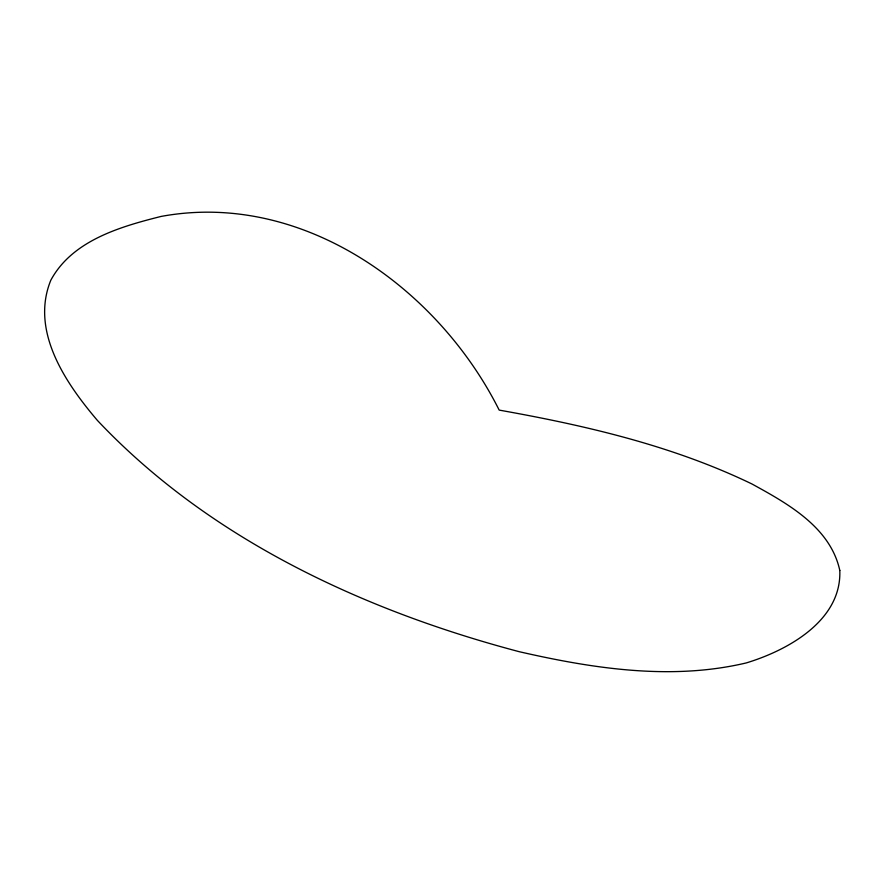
<?xml version="1.0" encoding="UTF-8"?>
<svg xmlns="http://www.w3.org/2000/svg" width="884" height="884" viewBox="0 0 884 884"><rect width="100%" height="100%" fill="white"/><g stroke="black" fill="none" stroke-linecap="round" stroke-linejoin="round"><path stroke-width="1.33" d="M839.8 570.467C841.822 620.546 787.898 650.304 746.251 662.934C671.299 680.669 593.12 668.602 519.184 651.685C363.379 610.435 209.309 539.063 97.362 420.375C65.549 382.971 30.078 331.102 50.819 280.217C72.289 240.47 120.224 226.702 161.076 216.436C302.229 190.336 437.934 287.841 499.184 410.099C585.672 425.513 672.448 445.591 751.952 483.979C787.699 503.604 830.419 527.229 839.8 570.467"/></g></svg>
